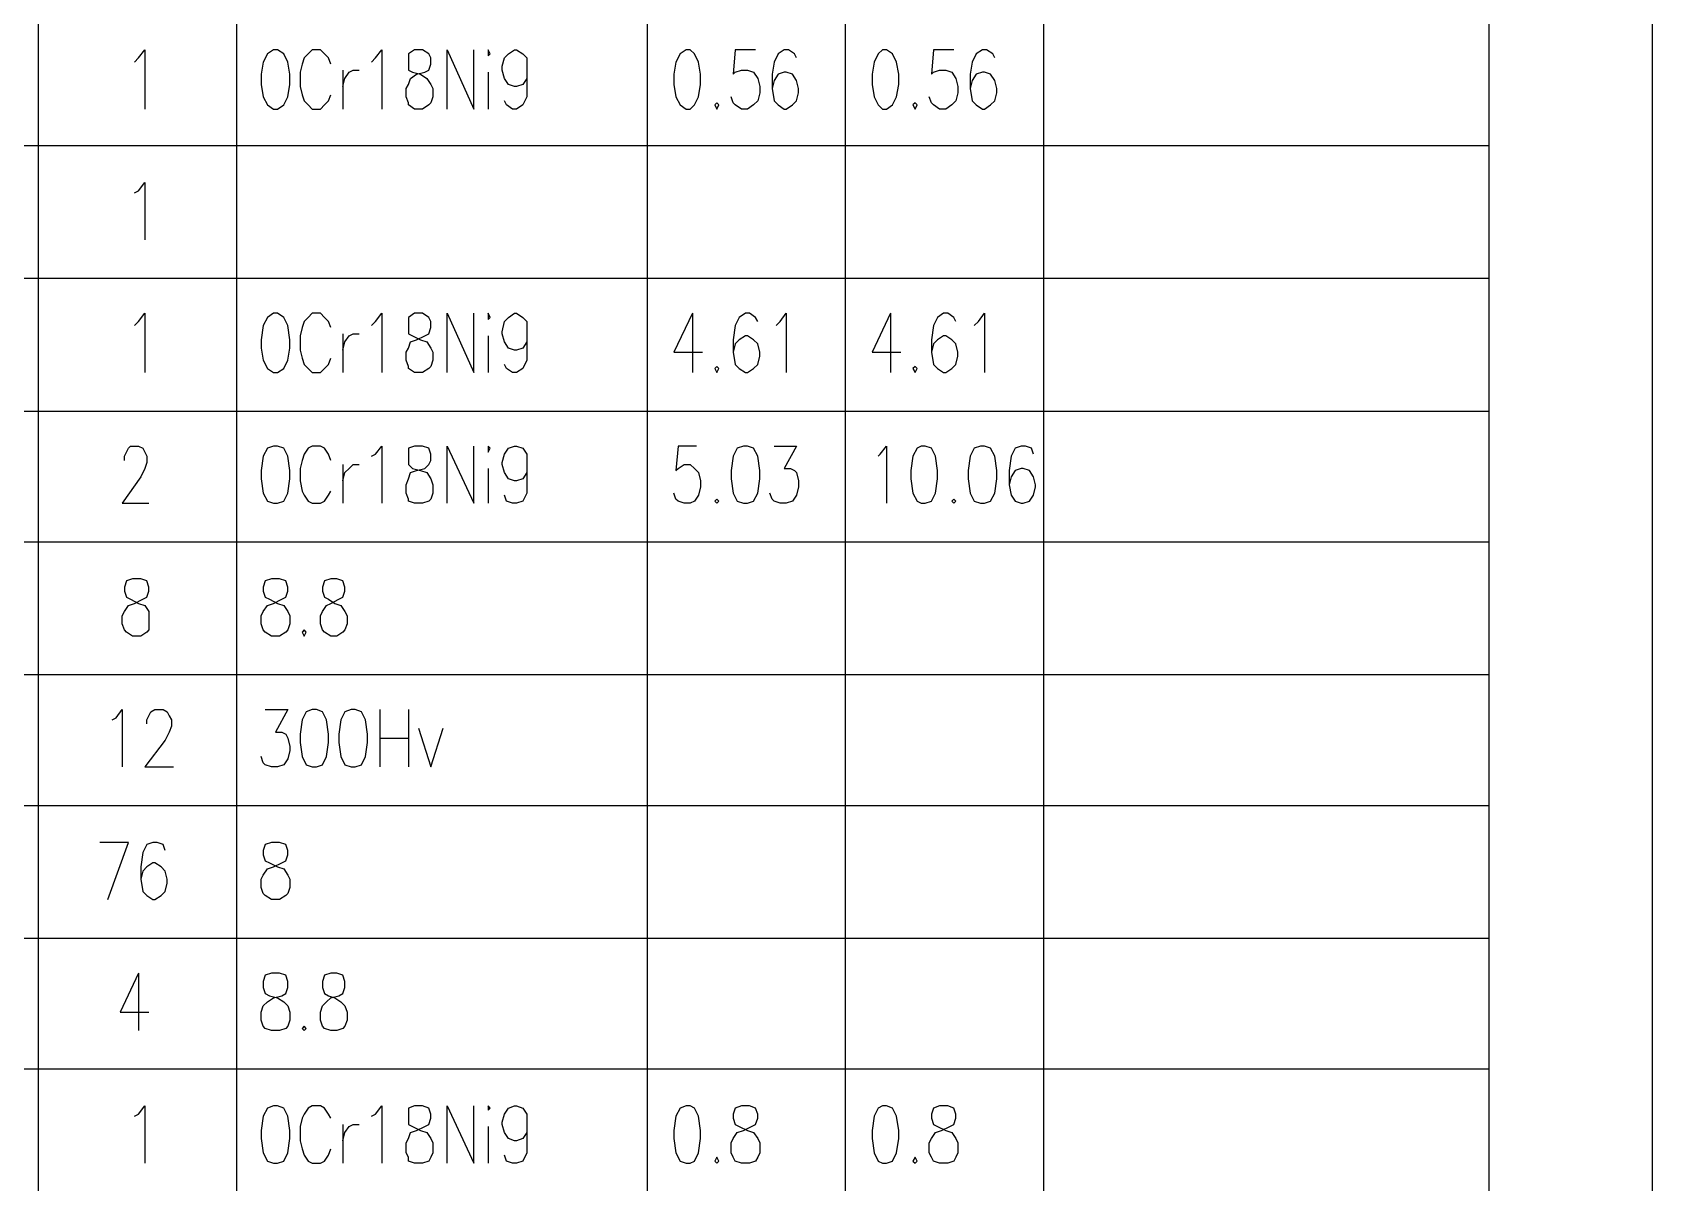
# Model space of a CAD drawing. Extents: x 13.06 to 16.25, y 9.33 to 13.85.
# Drawn here: x 15.721 to 16.25, y 10.046 to 10.422 of the extents above; entities that cross this region are included whole.
import ezdxf

# ---------------------------------------------------------------- set-up
doc = ezdxf.new("R2010")
doc.units = 0
doc.header["$MEASUREMENT"] = 0
doc.linetypes.add('AUSGEZOGEN', pattern=[0])
doc.layers.get('0').update_dxf_attribs({"linetype": 'AUSGEZOGEN'})

msp = doc.modelspace()

# ---------------------------------------------------------------- linework, layer by layer
for points in [[(13.056, 9.33067), (16.25, 9.33067), (16.25, 9.33067), (16.25, 13.85267), (16.25, 13.85267), (13.056, 13.85267), (13.056, 13.85267), (13.056, 9.33067), (13.056, 9.33067)], [(13.19, 9.384), (16.19667, 9.384), (16.19667, 9.384), (16.19667, 13.79933), (16.19667, 13.79933), (13.19, 13.79933), (13.19, 13.79933), (13.19, 9.384), (13.19, 9.384)], [(15.72333, 10.38467), (15.72333, 10.42733)], [(15.788, 10.38467), (15.788, 10.42733)], [(15.922, 10.38467), (15.922, 10.42733)], [(15.98667, 10.38467), (15.98667, 10.42733)], [(16.05133, 10.38467), (16.05133, 10.42733)], [(16.19667, 10.38467), (16.19667, 10.42733)], [(15.75467, 10.412), (15.756, 10.41333), (15.756, 10.41333), (15.758, 10.416), (15.758, 10.416), (15.758, 10.39667)], [(15.8, 10.416), (15.798, 10.41467), (15.798, 10.41467), (15.79667, 10.412), (15.79667, 10.412), (15.796, 10.408), (15.796, 10.408), (15.796, 10.40467), (15.796, 10.40467), (15.79667, 10.40067), (15.79667, 10.40067), (15.798, 10.398), (15.798, 10.398), (15.8, 10.39667), (15.8, 10.39667), (15.80133, 10.39667), (15.80133, 10.39667), (15.80333, 10.398), (15.80333, 10.398), (15.80467, 10.40067), (15.80467, 10.40067), (15.80533, 10.40467), (15.80533, 10.40467), (15.80533, 10.408), (15.80533, 10.408), (15.80467, 10.412), (15.80467, 10.412), (15.80333, 10.41467), (15.80333, 10.41467), (15.80133, 10.416), (15.80133, 10.416), (15.8, 10.416), (15.8, 10.416)], [(15.81867, 10.41133), (15.818, 10.41333), (15.818, 10.41333), (15.81667, 10.41467), (15.81667, 10.41467), (15.81533, 10.416), (15.81533, 10.416), (15.81267, 10.416), (15.81267, 10.416), (15.81133, 10.41467), (15.81133, 10.41467), (15.81, 10.41333), (15.81, 10.41333), (15.80933, 10.41133), (15.80933, 10.41133), (15.80867, 10.40867), (15.80867, 10.40867), (15.80867, 10.404), (15.80867, 10.404), (15.80933, 10.40133), (15.80933, 10.40133), (15.81, 10.39933), (15.81, 10.39933), (15.81133, 10.398), (15.81133, 10.398), (15.81267, 10.39667), (15.81267, 10.39667), (15.81533, 10.39667), (15.81533, 10.39667), (15.81667, 10.398), (15.81667, 10.398), (15.818, 10.39933), (15.818, 10.39933), (15.81867, 10.40133)], [(15.832, 10.412), (15.83333, 10.41333), (15.83333, 10.41333), (15.83533, 10.416), (15.83533, 10.416), (15.83533, 10.39667)], [(15.846, 10.416), (15.844, 10.41467), (15.844, 10.41467), (15.844, 10.40933), (15.844, 10.40933), (15.84533, 10.40867), (15.84533, 10.40867), (15.848, 10.408), (15.848, 10.408), (15.85, 10.40667), (15.85, 10.40667), (15.85133, 10.40467), (15.85133, 10.40467), (15.852, 10.40333), (15.852, 10.40333), (15.852, 10.40067), (15.852, 10.40067), (15.85133, 10.39867), (15.85133, 10.39867), (15.85067, 10.398), (15.85067, 10.398), (15.84867, 10.39667), (15.84867, 10.39667), (15.846, 10.39667), (15.846, 10.39667), (15.844, 10.398), (15.844, 10.398), (15.844, 10.39867), (15.844, 10.39867), (15.84333, 10.40067), (15.84333, 10.40067), (15.84333, 10.40333), (15.84333, 10.40333), (15.844, 10.40467), (15.844, 10.40467), (15.84467, 10.40667), (15.84467, 10.40667), (15.84667, 10.408), (15.84667, 10.408), (15.84933, 10.40867), (15.84933, 10.40867), (15.85067, 10.40933), (15.85067, 10.40933), (15.85133, 10.41133), (15.85133, 10.41133), (15.85133, 10.41333), (15.85133, 10.41333), (15.85067, 10.41467), (15.85067, 10.41467), (15.84867, 10.416), (15.84867, 10.416), (15.846, 10.416), (15.846, 10.416)], [(15.85667, 10.39667), (15.85667, 10.416), (15.85667, 10.416), (15.86533, 10.39667), (15.86533, 10.39667), (15.86533, 10.416)], [(15.87, 10.41467), (15.87, 10.414), (15.87, 10.414), (15.87067, 10.41467), (15.87067, 10.41467), (15.87, 10.416), (15.87, 10.416), (15.87, 10.41467), (15.87, 10.41467)], [(15.88267, 10.40933), (15.88267, 10.40667), (15.88267, 10.40667), (15.88133, 10.40467), (15.88133, 10.40467), (15.87933, 10.404), (15.87933, 10.404), (15.87867, 10.404), (15.87867, 10.404), (15.87667, 10.40467), (15.87667, 10.40467), (15.87533, 10.40667), (15.87533, 10.40667), (15.87467, 10.40933), (15.87467, 10.40933), (15.87467, 10.41067), (15.87467, 10.41067), (15.87533, 10.41333), (15.87533, 10.41333), (15.87667, 10.41467), (15.87667, 10.41467), (15.87867, 10.416), (15.87867, 10.416), (15.87933, 10.416), (15.87933, 10.416), (15.88133, 10.41467), (15.88133, 10.41467), (15.88267, 10.41333), (15.88267, 10.41333), (15.88267, 10.40067), (15.88267, 10.40067), (15.88133, 10.398), (15.88133, 10.398), (15.87933, 10.39667), (15.87933, 10.39667), (15.878, 10.39667), (15.878, 10.39667), (15.876, 10.398), (15.876, 10.398), (15.87533, 10.39933)], [(15.93467, 10.416), (15.93267, 10.41467), (15.93267, 10.41467), (15.93133, 10.412), (15.93133, 10.412), (15.93067, 10.408), (15.93067, 10.408), (15.93067, 10.40467), (15.93067, 10.40467), (15.93133, 10.40067), (15.93133, 10.40067), (15.93267, 10.398), (15.93267, 10.398), (15.93467, 10.39667), (15.93467, 10.39667), (15.936, 10.39667), (15.936, 10.39667), (15.93733, 10.398), (15.93733, 10.398), (15.93867, 10.40067), (15.93867, 10.40067), (15.93933, 10.40467), (15.93933, 10.40467), (15.93933, 10.408), (15.93933, 10.408), (15.93867, 10.412), (15.93867, 10.412), (15.93733, 10.41467), (15.93733, 10.41467), (15.936, 10.416), (15.936, 10.416), (15.93467, 10.416), (15.93467, 10.416)], [(15.95733, 10.416), (15.95067, 10.416), (15.95067, 10.416), (15.95, 10.408), (15.95, 10.408), (15.95067, 10.40867), (15.95067, 10.40867), (15.95267, 10.40933), (15.95267, 10.40933), (15.95467, 10.40933), (15.95467, 10.40933), (15.95667, 10.40867), (15.95667, 10.40867), (15.958, 10.40667), (15.958, 10.40667), (15.95867, 10.404), (15.95867, 10.404), (15.95867, 10.402), (15.95867, 10.402), (15.958, 10.39933), (15.958, 10.39933), (15.95667, 10.398), (15.95667, 10.398), (15.95467, 10.39667), (15.95467, 10.39667), (15.95267, 10.39667), (15.95267, 10.39667), (15.95067, 10.398), (15.95067, 10.398), (15.95, 10.39867), (15.95, 10.39867), (15.94933, 10.40067)], [(15.97067, 10.41333), (15.97, 10.41467), (15.97, 10.41467), (15.968, 10.416), (15.968, 10.416), (15.96667, 10.416), (15.96667, 10.416), (15.96467, 10.41467), (15.96467, 10.41467), (15.96333, 10.412), (15.96333, 10.412), (15.96267, 10.408), (15.96267, 10.408), (15.96267, 10.40333), (15.96267, 10.40333), (15.96333, 10.39933), (15.96333, 10.39933), (15.96467, 10.398), (15.96467, 10.398), (15.96667, 10.39667), (15.96667, 10.39667), (15.96733, 10.39667), (15.96733, 10.39667), (15.96933, 10.398), (15.96933, 10.398), (15.97067, 10.39933), (15.97067, 10.39933), (15.97133, 10.402), (15.97133, 10.402), (15.97133, 10.40333), (15.97133, 10.40333), (15.97067, 10.406), (15.97067, 10.406), (15.96933, 10.408), (15.96933, 10.408), (15.96733, 10.40867), (15.96733, 10.40867), (15.96667, 10.40867), (15.96667, 10.40867), (15.96467, 10.408), (15.96467, 10.408), (15.96333, 10.406), (15.96333, 10.406), (15.96267, 10.40333)], [(15.99867, 10.416), (15.99733, 10.41467), (15.99733, 10.41467), (15.996, 10.412), (15.996, 10.412), (15.99533, 10.408), (15.99533, 10.408), (15.99533, 10.40467), (15.99533, 10.40467), (15.996, 10.40067), (15.996, 10.40067), (15.99733, 10.398), (15.99733, 10.398), (15.99867, 10.39667), (15.99867, 10.39667), (16, 10.39667), (16, 10.39667), (16.002, 10.398), (16.002, 10.398), (16.00333, 10.40067), (16.00333, 10.40067), (16.004, 10.40467), (16.004, 10.40467), (16.004, 10.408), (16.004, 10.408), (16.00333, 10.412), (16.00333, 10.412), (16.002, 10.41467), (16.002, 10.41467), (16, 10.416), (16, 10.416), (15.99867, 10.416), (15.99867, 10.416)], [(16.022, 10.416), (16.01533, 10.416), (16.01533, 10.416), (16.01467, 10.408), (16.01467, 10.408), (16.01533, 10.40867), (16.01533, 10.40867), (16.01733, 10.40933), (16.01733, 10.40933), (16.01933, 10.40933), (16.01933, 10.40933), (16.02133, 10.40867), (16.02133, 10.40867), (16.02267, 10.40667), (16.02267, 10.40667), (16.02333, 10.404), (16.02333, 10.404), (16.02333, 10.402), (16.02333, 10.402), (16.02267, 10.39933), (16.02267, 10.39933), (16.02133, 10.398), (16.02133, 10.398), (16.01933, 10.39667), (16.01933, 10.39667), (16.01733, 10.39667), (16.01733, 10.39667), (16.01533, 10.398), (16.01533, 10.398), (16.01467, 10.39867), (16.01467, 10.39867), (16.014, 10.40067)], [(16.03533, 10.41333), (16.03467, 10.41467), (16.03467, 10.41467), (16.03267, 10.416), (16.03267, 10.416), (16.03133, 10.416), (16.03133, 10.416), (16.02933, 10.41467), (16.02933, 10.41467), (16.028, 10.412), (16.028, 10.412), (16.02733, 10.408), (16.02733, 10.408), (16.02733, 10.40333), (16.02733, 10.40333), (16.028, 10.39933), (16.028, 10.39933), (16.02933, 10.398), (16.02933, 10.398), (16.03133, 10.39667), (16.03133, 10.39667), (16.032, 10.39667), (16.032, 10.39667), (16.034, 10.398), (16.034, 10.398), (16.03533, 10.39933), (16.03533, 10.39933), (16.036, 10.402), (16.036, 10.402), (16.036, 10.40333), (16.036, 10.40333), (16.03533, 10.406), (16.03533, 10.406), (16.034, 10.408), (16.034, 10.408), (16.032, 10.40867), (16.032, 10.40867), (16.03133, 10.40867), (16.03133, 10.40867), (16.02933, 10.408), (16.02933, 10.408), (16.028, 10.406), (16.028, 10.406), (16.02733, 10.40333)], [(15.82267, 10.40933), (15.82267, 10.39667)], [(15.82267, 10.404), (15.82333, 10.40667), (15.82333, 10.40667), (15.82467, 10.40867), (15.82467, 10.40867), (15.826, 10.40933), (15.826, 10.40933), (15.828, 10.40933)], [(15.87, 10.40867), (15.87, 10.39667)], [(15.94467, 10.39867), (15.944, 10.398), (15.944, 10.398), (15.94467, 10.39667), (15.94467, 10.39667), (15.94533, 10.398), (15.94533, 10.398), (15.94467, 10.39867), (15.94467, 10.39867)], [(16.00933, 10.39867), (16.00867, 10.398), (16.00867, 10.398), (16.00933, 10.39667), (16.00933, 10.39667), (16.01, 10.398), (16.01, 10.398), (16.00933, 10.39867), (16.00933, 10.39867)], [(16.19667, 10.38467), (15.22867, 10.38467)], [(15.72333, 10.34133), (15.72333, 10.38467)], [(15.788, 10.34133), (15.788, 10.38467)], [(15.922, 10.34133), (15.922, 10.38467)], [(15.98667, 10.34133), (15.98667, 10.38467)], [(16.05133, 10.34133), (16.05133, 10.38467)], [(16.19667, 10.34133), (16.19667, 10.38467)], [(15.75467, 10.36933), (15.756, 10.37), (15.756, 10.37), (15.758, 10.37267), (15.758, 10.37267), (15.758, 10.354)], [(16.19667, 10.34133), (15.22867, 10.34133)], [(15.72333, 10.298), (15.72333, 10.34133)], [(15.788, 10.298), (15.788, 10.34133)], [(15.922, 10.298), (15.922, 10.34133)], [(15.98667, 10.298), (15.98667, 10.34133)], [(16.05133, 10.298), (16.05133, 10.34133)], [(16.19667, 10.298), (16.19667, 10.34133)], [(15.75467, 10.326), (15.756, 10.32733), (15.756, 10.32733), (15.758, 10.33), (15.758, 10.33), (15.758, 10.31067)], [(15.8, 10.33), (15.798, 10.32867), (15.798, 10.32867), (15.79667, 10.326), (15.79667, 10.326), (15.796, 10.32133), (15.796, 10.32133), (15.796, 10.31867), (15.796, 10.31867), (15.79667, 10.31467), (15.79667, 10.31467), (15.798, 10.312), (15.798, 10.312), (15.8, 10.31067), (15.8, 10.31067), (15.80133, 10.31067), (15.80133, 10.31067), (15.80333, 10.312), (15.80333, 10.312), (15.80467, 10.31467), (15.80467, 10.31467), (15.80533, 10.31867), (15.80533, 10.31867), (15.80533, 10.32133), (15.80533, 10.32133), (15.80467, 10.326), (15.80467, 10.326), (15.80333, 10.32867), (15.80333, 10.32867), (15.80133, 10.33), (15.80133, 10.33), (15.8, 10.33), (15.8, 10.33)], [(15.81867, 10.32533), (15.818, 10.32733), (15.818, 10.32733), (15.81667, 10.32867), (15.81667, 10.32867), (15.81533, 10.33), (15.81533, 10.33), (15.81267, 10.33), (15.81267, 10.33), (15.81133, 10.32867), (15.81133, 10.32867), (15.81, 10.32733), (15.81, 10.32733), (15.80933, 10.32533), (15.80933, 10.32533), (15.80867, 10.32267), (15.80867, 10.32267), (15.80867, 10.318), (15.80867, 10.318), (15.80933, 10.31533), (15.80933, 10.31533), (15.81, 10.31333), (15.81, 10.31333), (15.81133, 10.312), (15.81133, 10.312), (15.81267, 10.31067), (15.81267, 10.31067), (15.81533, 10.31067), (15.81533, 10.31067), (15.81667, 10.312), (15.81667, 10.312), (15.818, 10.31333), (15.818, 10.31333), (15.81867, 10.31533)], [(15.832, 10.326), (15.83333, 10.32733), (15.83333, 10.32733), (15.83533, 10.33), (15.83533, 10.33), (15.83533, 10.31067)], [(15.846, 10.33), (15.844, 10.32867), (15.844, 10.32867), (15.844, 10.32333), (15.844, 10.32333), (15.84533, 10.32267), (15.84533, 10.32267), (15.848, 10.32133), (15.848, 10.32133), (15.85, 10.32067), (15.85, 10.32067), (15.85133, 10.31867), (15.85133, 10.31867), (15.852, 10.31733), (15.852, 10.31733), (15.852, 10.31467), (15.852, 10.31467), (15.85133, 10.31267), (15.85133, 10.31267), (15.85067, 10.312), (15.85067, 10.312), (15.84867, 10.31067), (15.84867, 10.31067), (15.846, 10.31067), (15.846, 10.31067), (15.844, 10.312), (15.844, 10.312), (15.844, 10.31267), (15.844, 10.31267), (15.84333, 10.31467), (15.84333, 10.31467), (15.84333, 10.31733), (15.84333, 10.31733), (15.844, 10.31867), (15.844, 10.31867), (15.84467, 10.32067), (15.84467, 10.32067), (15.84667, 10.32133), (15.84667, 10.32133), (15.84933, 10.32267), (15.84933, 10.32267), (15.85067, 10.32333), (15.85067, 10.32333), (15.85133, 10.32533), (15.85133, 10.32533), (15.85133, 10.32733), (15.85133, 10.32733), (15.85067, 10.32867), (15.85067, 10.32867), (15.84867, 10.33), (15.84867, 10.33), (15.846, 10.33), (15.846, 10.33)], [(15.85667, 10.31067), (15.85667, 10.33), (15.85667, 10.33), (15.86533, 10.31067), (15.86533, 10.31067), (15.86533, 10.33)], [(15.87, 10.32867), (15.87, 10.328), (15.87, 10.328), (15.87067, 10.32867), (15.87067, 10.32867), (15.87, 10.33), (15.87, 10.33), (15.87, 10.32867), (15.87, 10.32867)], [(15.88267, 10.32333), (15.88267, 10.32067), (15.88267, 10.32067), (15.88133, 10.31867), (15.88133, 10.31867), (15.87933, 10.318), (15.87933, 10.318), (15.87867, 10.318), (15.87867, 10.318), (15.87667, 10.31867), (15.87667, 10.31867), (15.87533, 10.32067), (15.87533, 10.32067), (15.87467, 10.32333), (15.87467, 10.32333), (15.87467, 10.324), (15.87467, 10.324), (15.87533, 10.32733), (15.87533, 10.32733), (15.87667, 10.32867), (15.87667, 10.32867), (15.87867, 10.33), (15.87867, 10.33), (15.87933, 10.33), (15.87933, 10.33), (15.88133, 10.32867), (15.88133, 10.32867), (15.88267, 10.32733), (15.88267, 10.32733), (15.88267, 10.31467), (15.88267, 10.31467), (15.88133, 10.312), (15.88133, 10.312), (15.87933, 10.31067), (15.87933, 10.31067), (15.878, 10.31067), (15.878, 10.31067), (15.876, 10.312), (15.876, 10.312), (15.87533, 10.31333)], [(15.93667, 10.33), (15.93067, 10.31733), (15.93067, 10.31733), (15.94, 10.31733)], [(15.93667, 10.33), (15.93667, 10.31067)], [(15.958, 10.32733), (15.95733, 10.32867), (15.95733, 10.32867), (15.95533, 10.33), (15.95533, 10.33), (15.954, 10.33), (15.954, 10.33), (15.952, 10.32867), (15.952, 10.32867), (15.95067, 10.326), (15.95067, 10.326), (15.95, 10.32133), (15.95, 10.32133), (15.95, 10.31733), (15.95, 10.31733), (15.95067, 10.31333), (15.95067, 10.31333), (15.952, 10.312), (15.952, 10.312), (15.954, 10.31067), (15.954, 10.31067), (15.95467, 10.31067), (15.95467, 10.31067), (15.95667, 10.312), (15.95667, 10.312), (15.958, 10.31333), (15.958, 10.31333), (15.95867, 10.316), (15.95867, 10.316), (15.95867, 10.31733), (15.95867, 10.31733), (15.958, 10.32), (15.958, 10.32), (15.95667, 10.32133), (15.95667, 10.32133), (15.95467, 10.32267), (15.95467, 10.32267), (15.954, 10.32267), (15.954, 10.32267), (15.952, 10.32133), (15.952, 10.32133), (15.95067, 10.32), (15.95067, 10.32), (15.95, 10.31733)], [(15.964, 10.326), (15.96533, 10.32733), (15.96533, 10.32733), (15.96733, 10.33), (15.96733, 10.33), (15.96733, 10.31067)], [(16.00133, 10.33), (15.99533, 10.31733), (15.99533, 10.31733), (16.00467, 10.31733)], [(16.00133, 10.33), (16.00133, 10.31067)], [(16.02267, 10.32733), (16.022, 10.32867), (16.022, 10.32867), (16.02, 10.33), (16.02, 10.33), (16.01867, 10.33), (16.01867, 10.33), (16.01667, 10.32867), (16.01667, 10.32867), (16.01533, 10.326), (16.01533, 10.326), (16.01467, 10.32133), (16.01467, 10.32133), (16.01467, 10.31733), (16.01467, 10.31733), (16.01533, 10.31333), (16.01533, 10.31333), (16.01667, 10.312), (16.01667, 10.312), (16.01867, 10.31067), (16.01867, 10.31067), (16.01933, 10.31067), (16.01933, 10.31067), (16.02133, 10.312), (16.02133, 10.312), (16.02267, 10.31333), (16.02267, 10.31333), (16.02333, 10.316), (16.02333, 10.316), (16.02333, 10.31733), (16.02333, 10.31733), (16.02267, 10.32), (16.02267, 10.32), (16.02133, 10.32133), (16.02133, 10.32133), (16.01933, 10.32267), (16.01933, 10.32267), (16.01867, 10.32267), (16.01867, 10.32267), (16.01667, 10.32133), (16.01667, 10.32133), (16.01533, 10.32), (16.01533, 10.32), (16.01467, 10.31733)], [(16.02867, 10.326), (16.03, 10.32733), (16.03, 10.32733), (16.032, 10.33), (16.032, 10.33), (16.032, 10.31067)], [(15.82267, 10.32333), (15.82267, 10.31067)], [(15.82267, 10.318), (15.82333, 10.32067), (15.82333, 10.32067), (15.82467, 10.32267), (15.82467, 10.32267), (15.826, 10.32333), (15.826, 10.32333), (15.828, 10.32333)], [(15.87, 10.32267), (15.87, 10.31067)], [(15.94467, 10.31267), (15.944, 10.312), (15.944, 10.312), (15.94467, 10.31067), (15.94467, 10.31067), (15.94533, 10.312), (15.94533, 10.312), (15.94467, 10.31267), (15.94467, 10.31267)], [(16.00933, 10.31267), (16.00867, 10.312), (16.00867, 10.312), (16.00933, 10.31067), (16.00933, 10.31067), (16.01, 10.312), (16.01, 10.312), (16.00933, 10.31267), (16.00933, 10.31267)], [(16.19667, 10.298), (15.22867, 10.298)], [(15.72333, 10.25533), (15.72333, 10.298)], [(15.788, 10.25533), (15.788, 10.298)], [(15.922, 10.25533), (15.922, 10.298)], [(15.98667, 10.25533), (15.98667, 10.298)], [(16.05133, 10.25533), (16.05133, 10.298)], [(16.19667, 10.25533), (16.19667, 10.298)], [(15.75133, 10.282), (15.75133, 10.28333), (15.75133, 10.28333), (15.752, 10.28467), (15.752, 10.28467), (15.75267, 10.286), (15.75267, 10.286), (15.75333, 10.28667), (15.75333, 10.28667), (15.756, 10.28667), (15.756, 10.28667), (15.75733, 10.286), (15.75733, 10.286), (15.758, 10.28467), (15.758, 10.28467), (15.75867, 10.28333), (15.75867, 10.28333), (15.75867, 10.28133), (15.75867, 10.28133), (15.758, 10.27933), (15.758, 10.27933), (15.75667, 10.27667), (15.75667, 10.27667), (15.75067, 10.268), (15.75067, 10.268), (15.75933, 10.268)], [(15.8, 10.28667), (15.798, 10.286), (15.798, 10.286), (15.79667, 10.28333), (15.79667, 10.28333), (15.796, 10.27867), (15.796, 10.27867), (15.796, 10.276), (15.796, 10.276), (15.79667, 10.27133), (15.79667, 10.27133), (15.798, 10.26867), (15.798, 10.26867), (15.8, 10.268), (15.8, 10.268), (15.80133, 10.268), (15.80133, 10.268), (15.80333, 10.26867), (15.80333, 10.26867), (15.80467, 10.27133), (15.80467, 10.27133), (15.80533, 10.276), (15.80533, 10.276), (15.80533, 10.27867), (15.80533, 10.27867), (15.80467, 10.28333), (15.80467, 10.28333), (15.80333, 10.286), (15.80333, 10.286), (15.80133, 10.28667), (15.80133, 10.28667), (15.8, 10.28667), (15.8, 10.28667)], [(15.81867, 10.282), (15.818, 10.284), (15.818, 10.284), (15.81667, 10.286), (15.81667, 10.286), (15.81533, 10.28667), (15.81533, 10.28667), (15.81267, 10.28667), (15.81267, 10.28667), (15.81133, 10.286), (15.81133, 10.286), (15.81, 10.284), (15.81, 10.284), (15.80933, 10.282), (15.80933, 10.282), (15.80867, 10.27933), (15.80867, 10.27933), (15.80867, 10.27533), (15.80867, 10.27533), (15.80933, 10.272), (15.80933, 10.272), (15.81, 10.27067), (15.81, 10.27067), (15.81133, 10.26867), (15.81133, 10.26867), (15.81267, 10.268), (15.81267, 10.268), (15.81533, 10.268), (15.81533, 10.268), (15.81667, 10.26867), (15.81667, 10.26867), (15.818, 10.27067), (15.818, 10.27067), (15.81867, 10.272)], [(15.832, 10.28333), (15.83333, 10.284), (15.83333, 10.284), (15.83533, 10.28667), (15.83533, 10.28667), (15.83533, 10.268)], [(15.846, 10.28667), (15.844, 10.286), (15.844, 10.286), (15.844, 10.28067), (15.844, 10.28067), (15.84533, 10.27933), (15.84533, 10.27933), (15.848, 10.27867), (15.848, 10.27867), (15.85, 10.278), (15.85, 10.278), (15.85133, 10.276), (15.85133, 10.276), (15.852, 10.274), (15.852, 10.274), (15.852, 10.27133), (15.852, 10.27133), (15.85133, 10.26933), (15.85133, 10.26933), (15.85067, 10.26867), (15.85067, 10.26867), (15.84867, 10.268), (15.84867, 10.268), (15.846, 10.268), (15.846, 10.268), (15.844, 10.26867), (15.844, 10.26867), (15.844, 10.26933), (15.844, 10.26933), (15.84333, 10.27133), (15.84333, 10.27133), (15.84333, 10.274), (15.84333, 10.274), (15.844, 10.276), (15.844, 10.276), (15.84467, 10.278), (15.84467, 10.278), (15.84667, 10.27867), (15.84667, 10.27867), (15.84933, 10.27933), (15.84933, 10.27933), (15.85067, 10.28067), (15.85067, 10.28067), (15.85133, 10.282), (15.85133, 10.282), (15.85133, 10.284), (15.85133, 10.284), (15.85067, 10.286), (15.85067, 10.286), (15.84867, 10.28667), (15.84867, 10.28667), (15.846, 10.28667), (15.846, 10.28667)], [(15.85667, 10.268), (15.85667, 10.28667), (15.85667, 10.28667), (15.86533, 10.268), (15.86533, 10.268), (15.86533, 10.28667)], [(15.87, 10.286), (15.87, 10.28467), (15.87, 10.28467), (15.87067, 10.286), (15.87067, 10.286), (15.87, 10.28667), (15.87, 10.28667), (15.87, 10.286), (15.87, 10.286)], [(15.88267, 10.28067), (15.88267, 10.278), (15.88267, 10.278), (15.88133, 10.276), (15.88133, 10.276), (15.87933, 10.27533), (15.87933, 10.27533), (15.87867, 10.27533), (15.87867, 10.27533), (15.87667, 10.276), (15.87667, 10.276), (15.87533, 10.278), (15.87533, 10.278), (15.87467, 10.28067), (15.87467, 10.28067), (15.87467, 10.28133), (15.87467, 10.28133), (15.87533, 10.284), (15.87533, 10.284), (15.87667, 10.286), (15.87667, 10.286), (15.87867, 10.28667), (15.87867, 10.28667), (15.87933, 10.28667), (15.87933, 10.28667), (15.88133, 10.286), (15.88133, 10.286), (15.88267, 10.284), (15.88267, 10.284), (15.88267, 10.27133), (15.88267, 10.27133), (15.88133, 10.26867), (15.88133, 10.26867), (15.87933, 10.268), (15.87933, 10.268), (15.878, 10.268), (15.878, 10.268), (15.876, 10.26867), (15.876, 10.26867), (15.87533, 10.27067)], [(15.938, 10.28667), (15.932, 10.28667), (15.932, 10.28667), (15.93133, 10.27867), (15.93133, 10.27867), (15.932, 10.27933), (15.932, 10.27933), (15.934, 10.28067), (15.934, 10.28067), (15.936, 10.28067), (15.936, 10.28067), (15.93733, 10.27933), (15.93733, 10.27933), (15.93867, 10.278), (15.93867, 10.278), (15.93933, 10.27533), (15.93933, 10.27533), (15.93933, 10.27333), (15.93933, 10.27333), (15.93867, 10.27067), (15.93867, 10.27067), (15.93733, 10.26867), (15.93733, 10.26867), (15.936, 10.268), (15.936, 10.268), (15.934, 10.268), (15.934, 10.268), (15.932, 10.26867), (15.932, 10.26867), (15.93133, 10.26933), (15.93133, 10.26933), (15.93067, 10.27133)], [(15.95333, 10.28667), (15.95133, 10.286), (15.95133, 10.286), (15.95, 10.28333), (15.95, 10.28333), (15.94933, 10.27867), (15.94933, 10.27867), (15.94933, 10.276), (15.94933, 10.276), (15.95, 10.27133), (15.95, 10.27133), (15.95133, 10.26867), (15.95133, 10.26867), (15.95333, 10.268), (15.95333, 10.268), (15.95467, 10.268), (15.95467, 10.268), (15.95667, 10.26867), (15.95667, 10.26867), (15.958, 10.27133), (15.958, 10.27133), (15.95867, 10.276), (15.95867, 10.276), (15.95867, 10.27867), (15.95867, 10.27867), (15.958, 10.28333), (15.958, 10.28333), (15.95667, 10.286), (15.95667, 10.286), (15.95467, 10.28667), (15.95467, 10.28667), (15.95333, 10.28667), (15.95333, 10.28667)], [(15.96333, 10.28667), (15.97067, 10.28667), (15.97067, 10.28667), (15.96667, 10.27933), (15.96667, 10.27933), (15.96867, 10.27933), (15.96867, 10.27933), (15.97, 10.27867), (15.97, 10.27867), (15.97067, 10.278), (15.97067, 10.278), (15.97133, 10.27533), (15.97133, 10.27533), (15.97133, 10.27333), (15.97133, 10.27333), (15.97067, 10.27067), (15.97067, 10.27067), (15.96933, 10.26867), (15.96933, 10.26867), (15.96733, 10.268), (15.96733, 10.268), (15.96533, 10.268), (15.96533, 10.268), (15.96333, 10.26867), (15.96333, 10.26867), (15.96267, 10.26933), (15.96267, 10.26933), (15.962, 10.27133)], [(15.99733, 10.28333), (15.998, 10.284), (15.998, 10.284), (16, 10.28667), (16, 10.28667), (16, 10.268)], [(16.01133, 10.28667), (16.01, 10.286), (16.01, 10.286), (16.00867, 10.28333), (16.00867, 10.28333), (16.008, 10.27867), (16.008, 10.27867), (16.008, 10.276), (16.008, 10.276), (16.00867, 10.27133), (16.00867, 10.27133), (16.01, 10.26867), (16.01, 10.26867), (16.01133, 10.268), (16.01133, 10.268), (16.01267, 10.268), (16.01267, 10.268), (16.01467, 10.26867), (16.01467, 10.26867), (16.016, 10.27133), (16.016, 10.27133), (16.01667, 10.276), (16.01667, 10.276), (16.01667, 10.27867), (16.01667, 10.27867), (16.016, 10.28333), (16.016, 10.28333), (16.01467, 10.286), (16.01467, 10.286), (16.01267, 10.28667), (16.01267, 10.28667), (16.01133, 10.28667), (16.01133, 10.28667)], [(16.03067, 10.28667), (16.02867, 10.286), (16.02867, 10.286), (16.02733, 10.28333), (16.02733, 10.28333), (16.02667, 10.27867), (16.02667, 10.27867), (16.02667, 10.276), (16.02667, 10.276), (16.02733, 10.27133), (16.02733, 10.27133), (16.02867, 10.26867), (16.02867, 10.26867), (16.03067, 10.268), (16.03067, 10.268), (16.032, 10.268), (16.032, 10.268), (16.034, 10.26867), (16.034, 10.26867), (16.03533, 10.27133), (16.03533, 10.27133), (16.036, 10.276), (16.036, 10.276), (16.036, 10.27867), (16.036, 10.27867), (16.03533, 10.28333), (16.03533, 10.28333), (16.034, 10.286), (16.034, 10.286), (16.032, 10.28667), (16.032, 10.28667), (16.03067, 10.28667), (16.03067, 10.28667)], [(16.048, 10.284), (16.04733, 10.286), (16.04733, 10.286), (16.04533, 10.28667), (16.04533, 10.28667), (16.044, 10.28667), (16.044, 10.28667), (16.042, 10.286), (16.042, 10.286), (16.04067, 10.28333), (16.04067, 10.28333), (16.04, 10.27867), (16.04, 10.27867), (16.04, 10.274), (16.04, 10.274), (16.04067, 10.27067), (16.04067, 10.27067), (16.042, 10.26867), (16.042, 10.26867), (16.044, 10.268), (16.044, 10.268), (16.04467, 10.268), (16.04467, 10.268), (16.04667, 10.26867), (16.04667, 10.26867), (16.048, 10.27067), (16.048, 10.27067), (16.04867, 10.27333), (16.04867, 10.27333), (16.04867, 10.274), (16.04867, 10.274), (16.048, 10.27667), (16.048, 10.27667), (16.04667, 10.27867), (16.04667, 10.27867), (16.04467, 10.27933), (16.04467, 10.27933), (16.044, 10.27933), (16.044, 10.27933), (16.042, 10.27867), (16.042, 10.27867), (16.04067, 10.27667), (16.04067, 10.27667), (16.04, 10.274)], [(15.82267, 10.28067), (15.82267, 10.268)], [(15.82267, 10.27533), (15.82333, 10.278), (15.82333, 10.278), (15.82467, 10.27933), (15.82467, 10.27933), (15.826, 10.28067), (15.826, 10.28067), (15.828, 10.28067)], [(15.87, 10.27933), (15.87, 10.268)], [(15.94467, 10.26933), (15.944, 10.26867), (15.944, 10.26867), (15.94467, 10.268), (15.94467, 10.268), (15.94533, 10.26867), (15.94533, 10.26867), (15.94467, 10.26933), (15.94467, 10.26933)], [(16.022, 10.26933), (16.02133, 10.26867), (16.02133, 10.26867), (16.022, 10.268), (16.022, 10.268), (16.02267, 10.26867), (16.02267, 10.26867), (16.022, 10.26933), (16.022, 10.26933)], [(16.19667, 10.25533), (15.22867, 10.25533)], [(15.72333, 10.212), (15.72333, 10.25533)], [(15.788, 10.212), (15.788, 10.25533)], [(15.922, 10.212), (15.922, 10.25533)], [(15.98667, 10.212), (15.98667, 10.25533)], [(16.05133, 10.212), (16.05133, 10.25533)], [(16.19667, 10.212), (16.19667, 10.25533)], [(15.754, 10.24333), (15.752, 10.24267), (15.752, 10.24267), (15.75133, 10.24067), (15.75133, 10.24067), (15.75133, 10.23933), (15.75133, 10.23933), (15.752, 10.23733), (15.752, 10.23733), (15.75333, 10.23667), (15.75333, 10.23667), (15.756, 10.23533), (15.756, 10.23533), (15.758, 10.23467), (15.758, 10.23467), (15.75933, 10.23267), (15.75933, 10.23267), (15.75933, 10.22667), (15.75933, 10.22667), (15.75867, 10.226), (15.75867, 10.226), (15.75667, 10.22467), (15.75667, 10.22467), (15.754, 10.22467), (15.754, 10.22467), (15.752, 10.226), (15.752, 10.226), (15.75133, 10.22667), (15.75133, 10.22667), (15.75067, 10.22867), (15.75067, 10.22867), (15.75067, 10.23133), (15.75067, 10.23133), (15.75133, 10.23267), (15.75133, 10.23267), (15.75267, 10.23467), (15.75267, 10.23467), (15.75467, 10.23533), (15.75467, 10.23533), (15.75733, 10.23667), (15.75733, 10.23667), (15.75867, 10.23733), (15.75867, 10.23733), (15.75933, 10.23933), (15.75933, 10.23933), (15.75933, 10.24067), (15.75933, 10.24067), (15.75867, 10.24267), (15.75867, 10.24267), (15.75667, 10.24333), (15.75667, 10.24333), (15.754, 10.24333), (15.754, 10.24333)], [(15.79933, 10.24333), (15.79733, 10.24267), (15.79733, 10.24267), (15.79667, 10.24067), (15.79667, 10.24067), (15.79667, 10.23933), (15.79667, 10.23933), (15.79733, 10.23733), (15.79733, 10.23733), (15.79867, 10.23667), (15.79867, 10.23667), (15.80133, 10.23533), (15.80133, 10.23533), (15.80333, 10.23467), (15.80333, 10.23467), (15.80467, 10.23267), (15.80467, 10.23267), (15.80533, 10.23133), (15.80533, 10.23133), (15.80533, 10.22867), (15.80533, 10.22867), (15.80467, 10.22667), (15.80467, 10.22667), (15.804, 10.226), (15.804, 10.226), (15.802, 10.22467), (15.802, 10.22467), (15.79933, 10.22467), (15.79933, 10.22467), (15.79733, 10.226), (15.79733, 10.226), (15.79667, 10.22667), (15.79667, 10.22667), (15.796, 10.22867), (15.796, 10.22867), (15.796, 10.23133), (15.796, 10.23133), (15.79667, 10.23267), (15.79667, 10.23267), (15.798, 10.23467), (15.798, 10.23467), (15.8, 10.23533), (15.8, 10.23533), (15.80267, 10.23667), (15.80267, 10.23667), (15.804, 10.23733), (15.804, 10.23733), (15.80467, 10.23933), (15.80467, 10.23933), (15.80467, 10.24067), (15.80467, 10.24067), (15.804, 10.24267), (15.804, 10.24267), (15.802, 10.24333), (15.802, 10.24333), (15.79933, 10.24333), (15.79933, 10.24333)], [(15.81867, 10.24333), (15.81667, 10.24267), (15.81667, 10.24267), (15.816, 10.24067), (15.816, 10.24067), (15.816, 10.23933), (15.816, 10.23933), (15.81667, 10.23733), (15.81667, 10.23733), (15.818, 10.23667), (15.818, 10.23667), (15.82, 10.23533), (15.82, 10.23533), (15.822, 10.23467), (15.822, 10.23467), (15.82333, 10.23267), (15.82333, 10.23267), (15.824, 10.23133), (15.824, 10.23133), (15.824, 10.22867), (15.824, 10.22867), (15.82333, 10.22667), (15.82333, 10.22667), (15.82267, 10.226), (15.82267, 10.226), (15.82067, 10.22467), (15.82067, 10.22467), (15.81867, 10.22467), (15.81867, 10.22467), (15.81667, 10.226), (15.81667, 10.226), (15.816, 10.22667), (15.816, 10.22667), (15.81533, 10.22867), (15.81533, 10.22867), (15.81533, 10.23133), (15.81533, 10.23133), (15.816, 10.23267), (15.816, 10.23267), (15.81733, 10.23467), (15.81733, 10.23467), (15.81867, 10.23533), (15.81867, 10.23533), (15.82133, 10.23667), (15.82133, 10.23667), (15.82267, 10.23733), (15.82267, 10.23733), (15.82333, 10.23933), (15.82333, 10.23933), (15.82333, 10.24067), (15.82333, 10.24067), (15.82267, 10.24267), (15.82267, 10.24267), (15.82067, 10.24333), (15.82067, 10.24333), (15.81867, 10.24333), (15.81867, 10.24333)], [(15.81, 10.22667), (15.80933, 10.226), (15.80933, 10.226), (15.81, 10.22467), (15.81, 10.22467), (15.81067, 10.226), (15.81067, 10.226), (15.81, 10.22667), (15.81, 10.22667)], [(16.19667, 10.212), (15.22867, 10.212)], [(15.72333, 10.16933), (15.72333, 10.212)], [(15.788, 10.16933), (15.788, 10.212)], [(15.922, 10.16933), (15.922, 10.212)], [(15.98667, 10.16933), (15.98667, 10.212)], [(16.05133, 10.16933), (16.05133, 10.212)], [(16.19667, 10.16933), (16.19667, 10.212)], [(15.74733, 10.19733), (15.74867, 10.198), (15.74867, 10.198), (15.75067, 10.20067), (15.75067, 10.20067), (15.75067, 10.182)], [(15.75867, 10.196), (15.75867, 10.19733), (15.75867, 10.19733), (15.75933, 10.19867), (15.75933, 10.19867), (15.76, 10.2), (15.76, 10.2), (15.76133, 10.20067), (15.76133, 10.20067), (15.764, 10.20067), (15.764, 10.20067), (15.76533, 10.2), (15.76533, 10.2), (15.766, 10.19867), (15.766, 10.19867), (15.76667, 10.19733), (15.76667, 10.19733), (15.76667, 10.19533), (15.76667, 10.19533), (15.766, 10.19333), (15.766, 10.19333), (15.76467, 10.19067), (15.76467, 10.19067), (15.758, 10.182), (15.758, 10.182), (15.76733, 10.182)], [(15.79733, 10.20067), (15.80467, 10.20067), (15.80467, 10.20067), (15.80067, 10.19333), (15.80067, 10.19333), (15.80267, 10.19333), (15.80267, 10.19333), (15.804, 10.19267), (15.804, 10.19267), (15.80467, 10.19133), (15.80467, 10.19133), (15.80533, 10.18867), (15.80533, 10.18867), (15.80533, 10.18733), (15.80533, 10.18733), (15.80467, 10.18467), (15.80467, 10.18467), (15.80333, 10.18267), (15.80333, 10.18267), (15.80133, 10.182), (15.80133, 10.182), (15.79933, 10.182), (15.79933, 10.182), (15.79733, 10.18267), (15.79733, 10.18267), (15.79667, 10.18333), (15.79667, 10.18333), (15.796, 10.18533)], [(15.81267, 10.20067), (15.81067, 10.2), (15.81067, 10.2), (15.80933, 10.19733), (15.80933, 10.19733), (15.80867, 10.19267), (15.80867, 10.19267), (15.80867, 10.19), (15.80867, 10.19), (15.80933, 10.18533), (15.80933, 10.18533), (15.81067, 10.18267), (15.81067, 10.18267), (15.81267, 10.182), (15.81267, 10.182), (15.814, 10.182), (15.814, 10.182), (15.816, 10.18267), (15.816, 10.18267), (15.81733, 10.18533), (15.81733, 10.18533), (15.818, 10.19), (15.818, 10.19), (15.818, 10.19267), (15.818, 10.19267), (15.81733, 10.19733), (15.81733, 10.19733), (15.816, 10.2), (15.816, 10.2), (15.814, 10.20067), (15.814, 10.20067), (15.81267, 10.20067), (15.81267, 10.20067)], [(15.82533, 10.20067), (15.82333, 10.2), (15.82333, 10.2), (15.822, 10.19733), (15.822, 10.19733), (15.82133, 10.19267), (15.82133, 10.19267), (15.82133, 10.19), (15.82133, 10.19), (15.822, 10.18533), (15.822, 10.18533), (15.82333, 10.18267), (15.82333, 10.18267), (15.82533, 10.182), (15.82533, 10.182), (15.82667, 10.182), (15.82667, 10.182), (15.82867, 10.18267), (15.82867, 10.18267), (15.83, 10.18533), (15.83, 10.18533), (15.83067, 10.19), (15.83067, 10.19), (15.83067, 10.19267), (15.83067, 10.19267), (15.83, 10.19733), (15.83, 10.19733), (15.82867, 10.2), (15.82867, 10.2), (15.82667, 10.20067), (15.82667, 10.20067), (15.82533, 10.20067), (15.82533, 10.20067)], [(15.83467, 10.20067), (15.83467, 10.182)], [(15.844, 10.20067), (15.844, 10.182)], [(15.84733, 10.19467), (15.85133, 10.182), (15.85133, 10.182), (15.85533, 10.19467)], [(15.83467, 10.19133), (15.844, 10.19133)], [(16.19667, 10.16933), (15.22867, 10.16933)], [(15.72333, 10.126), (15.72333, 10.16933)], [(15.788, 10.126), (15.788, 10.16933)], [(15.922, 10.126), (15.922, 10.16933)], [(15.98667, 10.126), (15.98667, 10.16933)], [(16.05133, 10.126), (16.05133, 10.16933)], [(16.19667, 10.126), (16.19667, 10.16933)], [(15.746, 10.13867), (15.75267, 10.15733), (15.75267, 10.15733), (15.74333, 10.15733)], [(15.76467, 10.15467), (15.764, 10.15667), (15.764, 10.15667), (15.762, 10.15733), (15.762, 10.15733), (15.76067, 10.15733), (15.76067, 10.15733), (15.75867, 10.15667), (15.75867, 10.15667), (15.75733, 10.154), (15.75733, 10.154), (15.75667, 10.14933), (15.75667, 10.14933), (15.75667, 10.14533), (15.75667, 10.14533), (15.75733, 10.14133), (15.75733, 10.14133), (15.75867, 10.14), (15.75867, 10.14), (15.76067, 10.13867), (15.76067, 10.13867), (15.76133, 10.13867), (15.76133, 10.13867), (15.76333, 10.14), (15.76333, 10.14), (15.76467, 10.14133), (15.76467, 10.14133), (15.76533, 10.144), (15.76533, 10.144), (15.76533, 10.14533), (15.76533, 10.14533), (15.76467, 10.148), (15.76467, 10.148), (15.76333, 10.14933), (15.76333, 10.14933), (15.76133, 10.15067), (15.76133, 10.15067), (15.76067, 10.15067), (15.76067, 10.15067), (15.75867, 10.14933), (15.75867, 10.14933), (15.75733, 10.148), (15.75733, 10.148), (15.75667, 10.14533)], [(15.79933, 10.15733), (15.79733, 10.15667), (15.79733, 10.15667), (15.79667, 10.15467), (15.79667, 10.15467), (15.79667, 10.15333), (15.79667, 10.15333), (15.79733, 10.15133), (15.79733, 10.15133), (15.79867, 10.15067), (15.79867, 10.15067), (15.80133, 10.14933), (15.80133, 10.14933), (15.80333, 10.14867), (15.80333, 10.14867), (15.80467, 10.14667), (15.80467, 10.14667), (15.80533, 10.14533), (15.80533, 10.14533), (15.80533, 10.14267), (15.80533, 10.14267), (15.80467, 10.14067), (15.80467, 10.14067), (15.804, 10.14), (15.804, 10.14), (15.802, 10.13867), (15.802, 10.13867), (15.79933, 10.13867), (15.79933, 10.13867), (15.79733, 10.14), (15.79733, 10.14), (15.79667, 10.14067), (15.79667, 10.14067), (15.796, 10.14267), (15.796, 10.14267), (15.796, 10.14533), (15.796, 10.14533), (15.79667, 10.14667), (15.79667, 10.14667), (15.798, 10.14867), (15.798, 10.14867), (15.8, 10.14933), (15.8, 10.14933), (15.80267, 10.15067), (15.80267, 10.15067), (15.804, 10.15133), (15.804, 10.15133), (15.80467, 10.15333), (15.80467, 10.15333), (15.80467, 10.15467), (15.80467, 10.15467), (15.804, 10.15667), (15.804, 10.15667), (15.802, 10.15733), (15.802, 10.15733), (15.79933, 10.15733), (15.79933, 10.15733)], [(16.19667, 10.126), (15.22867, 10.126)], [(15.72333, 10.08333), (15.72333, 10.126)], [(15.788, 10.08333), (15.788, 10.126)], [(15.922, 10.08333), (15.922, 10.126)], [(15.98667, 10.08333), (15.98667, 10.126)], [(16.05133, 10.08333), (16.05133, 10.126)], [(16.19667, 10.08333), (16.19667, 10.126)], [(15.756, 10.11467), (15.75, 10.102), (15.75, 10.102), (15.75933, 10.102)], [(15.756, 10.11467), (15.756, 10.096)], [(15.79933, 10.11467), (15.79733, 10.114), (15.79733, 10.114), (15.79667, 10.112), (15.79667, 10.112), (15.79667, 10.11), (15.79667, 10.11), (15.79733, 10.108), (15.79733, 10.108), (15.79867, 10.10733), (15.79867, 10.10733), (15.80133, 10.10667), (15.80133, 10.10667), (15.80333, 10.10533), (15.80333, 10.10533), (15.80467, 10.104), (15.80467, 10.104), (15.80533, 10.102), (15.80533, 10.102), (15.80533, 10.09933), (15.80533, 10.09933), (15.80467, 10.09733), (15.80467, 10.09733), (15.804, 10.09667), (15.804, 10.09667), (15.802, 10.096), (15.802, 10.096), (15.79933, 10.096), (15.79933, 10.096), (15.79733, 10.09667), (15.79733, 10.09667), (15.79667, 10.09733), (15.79667, 10.09733), (15.796, 10.09933), (15.796, 10.09933), (15.796, 10.102), (15.796, 10.102), (15.79667, 10.104), (15.79667, 10.104), (15.798, 10.10533), (15.798, 10.10533), (15.8, 10.10667), (15.8, 10.10667), (15.80267, 10.10733), (15.80267, 10.10733), (15.804, 10.108), (15.804, 10.108), (15.80467, 10.11), (15.80467, 10.11), (15.80467, 10.112), (15.80467, 10.112), (15.804, 10.114), (15.804, 10.114), (15.802, 10.11467), (15.802, 10.11467), (15.79933, 10.11467), (15.79933, 10.11467)], [(15.81867, 10.11467), (15.81667, 10.114), (15.81667, 10.114), (15.816, 10.112), (15.816, 10.112), (15.816, 10.11), (15.816, 10.11), (15.81667, 10.108), (15.81667, 10.108), (15.818, 10.10733), (15.818, 10.10733), (15.82, 10.10667), (15.82, 10.10667), (15.822, 10.10533), (15.822, 10.10533), (15.82333, 10.104), (15.82333, 10.104), (15.824, 10.102), (15.824, 10.102), (15.824, 10.09933), (15.824, 10.09933), (15.82333, 10.09733), (15.82333, 10.09733), (15.82267, 10.09667), (15.82267, 10.09667), (15.82067, 10.096), (15.82067, 10.096), (15.81867, 10.096), (15.81867, 10.096), (15.81667, 10.09667), (15.81667, 10.09667), (15.816, 10.09733), (15.816, 10.09733), (15.81533, 10.09933), (15.81533, 10.09933), (15.81533, 10.102), (15.81533, 10.102), (15.816, 10.104), (15.816, 10.104), (15.81733, 10.10533), (15.81733, 10.10533), (15.81867, 10.10667), (15.81867, 10.10667), (15.82133, 10.10733), (15.82133, 10.10733), (15.82267, 10.108), (15.82267, 10.108), (15.82333, 10.11), (15.82333, 10.11), (15.82333, 10.112), (15.82333, 10.112), (15.82267, 10.114), (15.82267, 10.114), (15.82067, 10.11467), (15.82067, 10.11467), (15.81867, 10.11467), (15.81867, 10.11467)], [(15.81, 10.09733), (15.80933, 10.09667), (15.80933, 10.09667), (15.81, 10.096), (15.81, 10.096), (15.81067, 10.09667), (15.81067, 10.09667), (15.81, 10.09733), (15.81, 10.09733)], [(16.19667, 10.08333), (15.22867, 10.08333)], [(15.72333, 10.04), (15.72333, 10.08333)], [(15.788, 10.04), (15.788, 10.08333)], [(15.922, 10.04), (15.922, 10.08333)], [(15.98667, 10.04), (15.98667, 10.08333)], [(16.05133, 10.04), (16.05133, 10.08333)], [(16.19667, 10.04), (16.19667, 10.08333)], [(15.75467, 10.068), (15.756, 10.06867), (15.756, 10.06867), (15.758, 10.07133), (15.758, 10.07133), (15.758, 10.05267)], [(15.8, 10.07133), (15.798, 10.07067), (15.798, 10.07067), (15.79667, 10.068), (15.79667, 10.068), (15.796, 10.06333), (15.796, 10.06333), (15.796, 10.06067), (15.796, 10.06067), (15.79667, 10.056), (15.79667, 10.056), (15.798, 10.05333), (15.798, 10.05333), (15.8, 10.05267), (15.8, 10.05267), (15.80133, 10.05267), (15.80133, 10.05267), (15.80333, 10.05333), (15.80333, 10.05333), (15.80467, 10.056), (15.80467, 10.056), (15.80533, 10.06067), (15.80533, 10.06067), (15.80533, 10.06333), (15.80533, 10.06333), (15.80467, 10.068), (15.80467, 10.068), (15.80333, 10.07067), (15.80333, 10.07067), (15.80133, 10.07133), (15.80133, 10.07133), (15.8, 10.07133), (15.8, 10.07133)], [(15.81867, 10.06733), (15.818, 10.06867), (15.818, 10.06867), (15.81667, 10.07067), (15.81667, 10.07067), (15.81533, 10.07133), (15.81533, 10.07133), (15.81267, 10.07133), (15.81267, 10.07133), (15.81133, 10.07067), (15.81133, 10.07067), (15.81, 10.06867), (15.81, 10.06867), (15.80933, 10.06733), (15.80933, 10.06733), (15.80867, 10.06467), (15.80867, 10.06467), (15.80867, 10.06), (15.80867, 10.06), (15.80933, 10.05733), (15.80933, 10.05733), (15.81, 10.05533), (15.81, 10.05533), (15.81133, 10.05333), (15.81133, 10.05333), (15.81267, 10.05267), (15.81267, 10.05267), (15.81533, 10.05267), (15.81533, 10.05267), (15.81667, 10.05333), (15.81667, 10.05333), (15.818, 10.05533), (15.818, 10.05533), (15.81867, 10.05733)], [(15.832, 10.068), (15.83333, 10.06867), (15.83333, 10.06867), (15.83533, 10.07133), (15.83533, 10.07133), (15.83533, 10.05267)], [(15.846, 10.07133), (15.844, 10.07067), (15.844, 10.07067), (15.844, 10.06533), (15.844, 10.06533), (15.84533, 10.06467), (15.84533, 10.06467), (15.848, 10.06333), (15.848, 10.06333), (15.85, 10.06267), (15.85, 10.06267), (15.85133, 10.06067), (15.85133, 10.06067), (15.852, 10.05933), (15.852, 10.05933), (15.852, 10.056), (15.852, 10.056), (15.85133, 10.05467), (15.85133, 10.05467), (15.85067, 10.05333), (15.85067, 10.05333), (15.84867, 10.05267), (15.84867, 10.05267), (15.846, 10.05267), (15.846, 10.05267), (15.844, 10.05333), (15.844, 10.05333), (15.844, 10.05467), (15.844, 10.05467), (15.84333, 10.056), (15.84333, 10.056), (15.84333, 10.05933), (15.84333, 10.05933), (15.844, 10.06067), (15.844, 10.06067), (15.84467, 10.06267), (15.84467, 10.06267), (15.84667, 10.06333), (15.84667, 10.06333), (15.84933, 10.06467), (15.84933, 10.06467), (15.85067, 10.06533), (15.85067, 10.06533), (15.85133, 10.06733), (15.85133, 10.06733), (15.85133, 10.06867), (15.85133, 10.06867), (15.85067, 10.07067), (15.85067, 10.07067), (15.84867, 10.07133), (15.84867, 10.07133), (15.846, 10.07133), (15.846, 10.07133)], [(15.85667, 10.05267), (15.85667, 10.07133), (15.85667, 10.07133), (15.86533, 10.05267), (15.86533, 10.05267), (15.86533, 10.07133)], [(15.87, 10.07067), (15.87, 10.07), (15.87, 10.07), (15.87067, 10.07067), (15.87067, 10.07067), (15.87, 10.07133), (15.87, 10.07133), (15.87, 10.07067), (15.87, 10.07067)], [(15.88267, 10.06533), (15.88267, 10.06267), (15.88267, 10.06267), (15.88133, 10.06067), (15.88133, 10.06067), (15.87933, 10.06), (15.87933, 10.06), (15.87867, 10.06), (15.87867, 10.06), (15.87667, 10.06067), (15.87667, 10.06067), (15.87533, 10.06267), (15.87533, 10.06267), (15.87467, 10.06533), (15.87467, 10.06533), (15.87467, 10.066), (15.87467, 10.066), (15.87533, 10.06867), (15.87533, 10.06867), (15.87667, 10.07067), (15.87667, 10.07067), (15.87867, 10.07133), (15.87867, 10.07133), (15.87933, 10.07133), (15.87933, 10.07133), (15.88133, 10.07067), (15.88133, 10.07067), (15.88267, 10.06867), (15.88267, 10.06867), (15.88267, 10.056), (15.88267, 10.056), (15.88133, 10.05333), (15.88133, 10.05333), (15.87933, 10.05267), (15.87933, 10.05267), (15.878, 10.05267), (15.878, 10.05267), (15.876, 10.05333), (15.876, 10.05333), (15.87533, 10.05533)], [(15.93467, 10.07133), (15.93267, 10.07067), (15.93267, 10.07067), (15.93133, 10.068), (15.93133, 10.068), (15.93067, 10.06333), (15.93067, 10.06333), (15.93067, 10.06067), (15.93067, 10.06067), (15.93133, 10.056), (15.93133, 10.056), (15.93267, 10.05333), (15.93267, 10.05333), (15.93467, 10.05267), (15.93467, 10.05267), (15.936, 10.05267), (15.936, 10.05267), (15.93733, 10.05333), (15.93733, 10.05333), (15.93867, 10.056), (15.93867, 10.056), (15.93933, 10.06067), (15.93933, 10.06067), (15.93933, 10.06333), (15.93933, 10.06333), (15.93867, 10.068), (15.93867, 10.068), (15.93733, 10.07067), (15.93733, 10.07067), (15.936, 10.07133), (15.936, 10.07133), (15.93467, 10.07133), (15.93467, 10.07133)], [(15.95267, 10.07133), (15.95067, 10.07067), (15.95067, 10.07067), (15.95, 10.06867), (15.95, 10.06867), (15.95, 10.06733), (15.95, 10.06733), (15.95067, 10.06533), (15.95067, 10.06533), (15.952, 10.06467), (15.952, 10.06467), (15.95467, 10.06333), (15.95467, 10.06333), (15.95667, 10.06267), (15.95667, 10.06267), (15.958, 10.06067), (15.958, 10.06067), (15.95867, 10.05933), (15.95867, 10.05933), (15.95867, 10.056), (15.95867, 10.056), (15.958, 10.05467), (15.958, 10.05467), (15.95733, 10.05333), (15.95733, 10.05333), (15.95533, 10.05267), (15.95533, 10.05267), (15.95267, 10.05267), (15.95267, 10.05267), (15.95067, 10.05333), (15.95067, 10.05333), (15.95, 10.05467), (15.95, 10.05467), (15.94933, 10.056), (15.94933, 10.056), (15.94933, 10.05933), (15.94933, 10.05933), (15.95, 10.06067), (15.95, 10.06067), (15.95133, 10.06267), (15.95133, 10.06267), (15.95333, 10.06333), (15.95333, 10.06333), (15.956, 10.06467), (15.956, 10.06467), (15.95733, 10.06533), (15.95733, 10.06533), (15.958, 10.06733), (15.958, 10.06733), (15.958, 10.06867), (15.958, 10.06867), (15.95733, 10.07067), (15.95733, 10.07067), (15.95533, 10.07133), (15.95533, 10.07133), (15.95267, 10.07133), (15.95267, 10.07133)], [(15.99867, 10.07133), (15.99733, 10.07067), (15.99733, 10.07067), (15.996, 10.068), (15.996, 10.068), (15.99533, 10.06333), (15.99533, 10.06333), (15.99533, 10.06067), (15.99533, 10.06067), (15.996, 10.056), (15.996, 10.056), (15.99733, 10.05333), (15.99733, 10.05333), (15.99867, 10.05267), (15.99867, 10.05267), (16, 10.05267), (16, 10.05267), (16.002, 10.05333), (16.002, 10.05333), (16.00333, 10.056), (16.00333, 10.056), (16.004, 10.06067), (16.004, 10.06067), (16.004, 10.06333), (16.004, 10.06333), (16.00333, 10.068), (16.00333, 10.068), (16.002, 10.07067), (16.002, 10.07067), (16, 10.07133), (16, 10.07133), (15.99867, 10.07133), (15.99867, 10.07133)], [(16.01733, 10.07133), (16.01533, 10.07067), (16.01533, 10.07067), (16.01467, 10.06867), (16.01467, 10.06867), (16.01467, 10.06733), (16.01467, 10.06733), (16.01533, 10.06533), (16.01533, 10.06533), (16.01667, 10.06467), (16.01667, 10.06467), (16.01933, 10.06333), (16.01933, 10.06333), (16.02133, 10.06267), (16.02133, 10.06267), (16.02267, 10.06067), (16.02267, 10.06067), (16.02333, 10.05933), (16.02333, 10.05933), (16.02333, 10.056), (16.02333, 10.056), (16.02267, 10.05467), (16.02267, 10.05467), (16.022, 10.05333), (16.022, 10.05333), (16.02, 10.05267), (16.02, 10.05267), (16.01733, 10.05267), (16.01733, 10.05267), (16.01533, 10.05333), (16.01533, 10.05333), (16.01467, 10.05467), (16.01467, 10.05467), (16.014, 10.056), (16.014, 10.056), (16.014, 10.05933), (16.014, 10.05933), (16.01467, 10.06067), (16.01467, 10.06067), (16.016, 10.06267), (16.016, 10.06267), (16.018, 10.06333), (16.018, 10.06333), (16.02067, 10.06467), (16.02067, 10.06467), (16.022, 10.06533), (16.022, 10.06533), (16.02267, 10.06733), (16.02267, 10.06733), (16.02267, 10.06867), (16.02267, 10.06867), (16.022, 10.07067), (16.022, 10.07067), (16.02, 10.07133), (16.02, 10.07133), (16.01733, 10.07133), (16.01733, 10.07133)], [(15.82267, 10.06533), (15.82267, 10.05267)], [(15.82267, 10.06), (15.82333, 10.06267), (15.82333, 10.06267), (15.82467, 10.06467), (15.82467, 10.06467), (15.826, 10.06533), (15.826, 10.06533), (15.828, 10.06533)], [(15.87, 10.06467), (15.87, 10.05267)], [(15.94467, 10.05467), (15.944, 10.05333), (15.944, 10.05333), (15.94467, 10.05267), (15.94467, 10.05267), (15.94533, 10.05333), (15.94533, 10.05333), (15.94467, 10.05467), (15.94467, 10.05467)], [(16.00933, 10.05467), (16.00867, 10.05333), (16.00867, 10.05333), (16.00933, 10.05267), (16.00933, 10.05267), (16.01, 10.05333), (16.01, 10.05333), (16.00933, 10.05467), (16.00933, 10.05467)]]:
    msp.add_lwpolyline(points)

doc.saveas('drawing.dxf')
